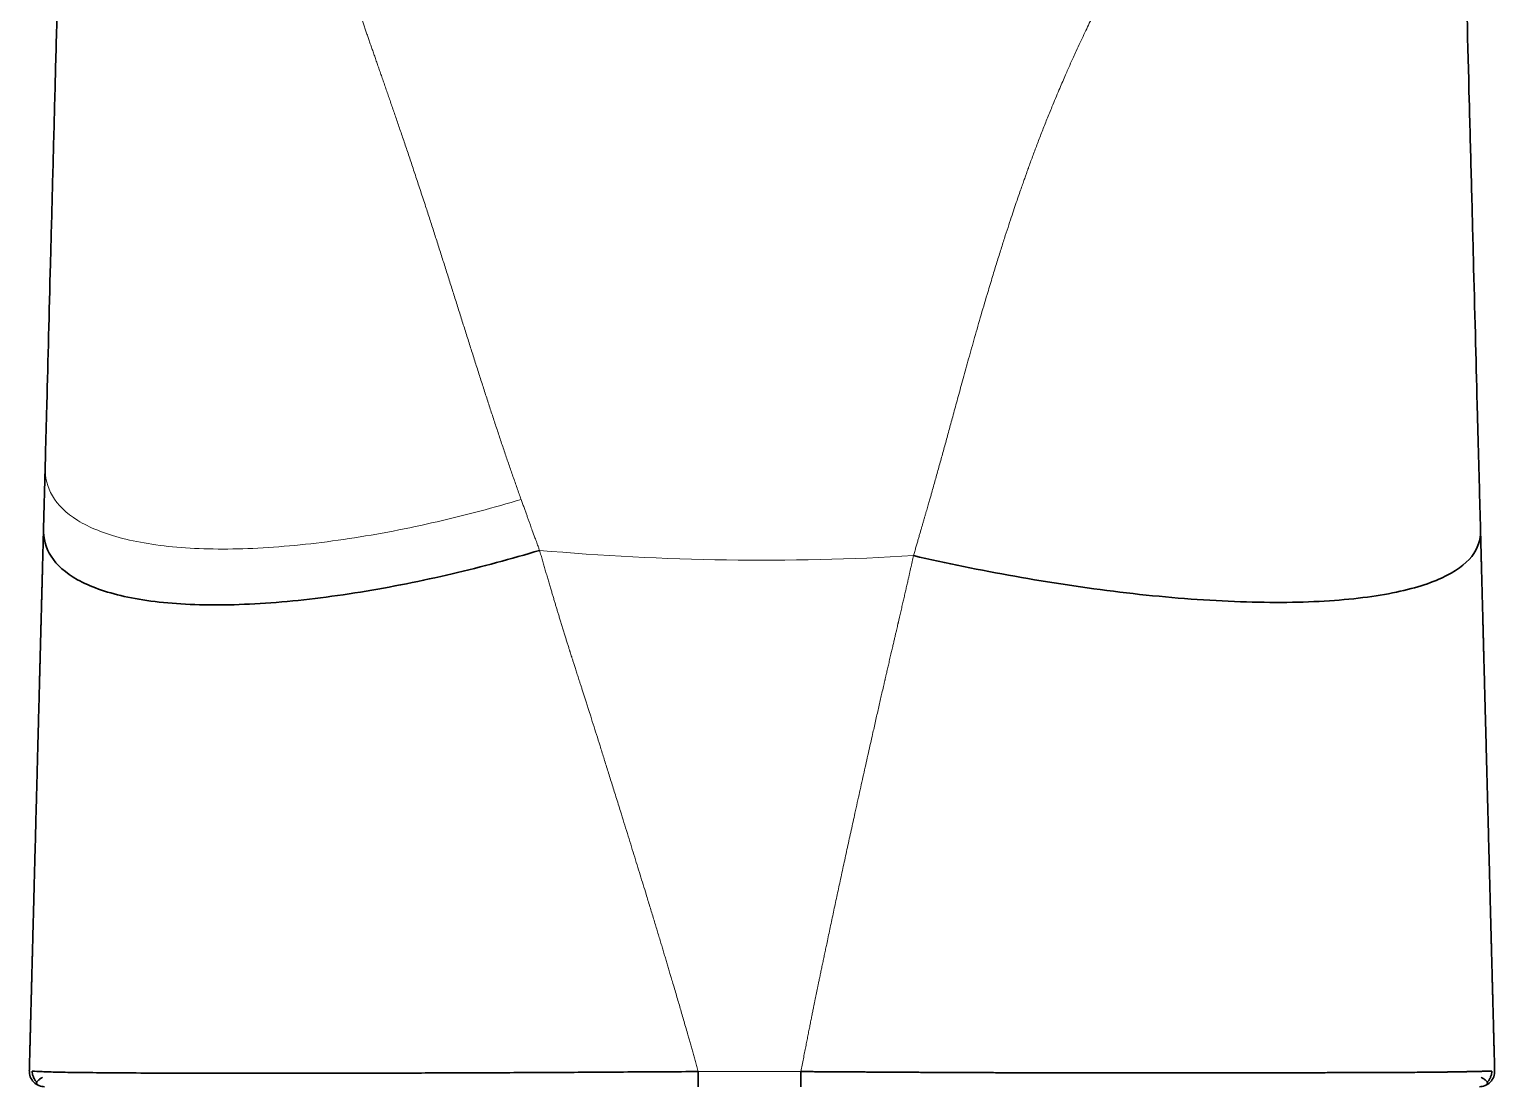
# Model space of a CAD drawing. Header units: inches. Extents: x -1096 to 3103, y -191 to 3207.
# Drawn here: x 1746.7 to 1794.51, y 3137.84 to 3172.34 of the extents above; entities that cross this region are included whole.
import ezdxf

# ---------------------------------------------------------------- set-up
doc = ezdxf.new("R2010")
doc.units = ezdxf.units.IN

msp = doc.modelspace()

# ---------------------------------------------------------------- linework, layer by layer
at = {"lineweight": 35}
msp.add_line((1747.161, 3156.047), (1747.214, 3158.044), dxfattribs=at)
at = {"lineweight": 13}
msp.add_line((1771.874, 3138.332), (1768.525, 3138.332), dxfattribs=at)
msp.add_ellipse((1770.608, 3236.989), major_axis=(-81.983, 0), ratio=0.999848, start_param=1.482123, end_param=1.631119, dxfattribs=at)
at = {"lineweight": 35}
for points, degree, knots in [([(1793.178, 3189.362), (1793.179, 3189.351), (1793.18, 3189.305), (1793.185, 3189.102), (1793.194, 3188.758), (1793.211, 3188.104), (1793.245, 3186.815), (1793.283, 3185.38), (1793.333, 3183.446), (1793.396, 3181.036), (1793.467, 3178.333), (1793.565, 3174.59), (1793.662, 3170.884), (1793.754, 3167.389), (1793.843, 3163.994), (1793.927, 3160.786), (1794.001, 3157.939), (1794.036, 3156.628), (1794.053, 3155.975)], 3, [0, 0, 0, 0, 0.1, 0.15, 0.2, 0.3, 0.35, 0.4, 0.45, 0.5, 0.55, 0.6, 0.7, 0.75, 0.8, 0.9, 0.95, 1, 1, 1, 1]), ([(1747.214, 3158.044), (1747.231, 3158.722), (1747.285, 3160.78), (1747.366, 3163.872), (1747.451, 3167.102), (1747.516, 3169.574), (1747.582, 3172.105), (1747.65, 3174.695), (1747.717, 3177.284), (1747.783, 3179.777), (1747.831, 3181.638), (1747.867, 3182.981), (1747.898, 3184.176), (1747.929, 3185.374), (1747.965, 3186.727), (1747.984, 3187.469), (1747.996, 3187.906), (1748.001, 3188.131), (1748.006, 3188.299), (1748.008, 3188.368), (1748.008, 3188.392)], 3, [0, 0, 0, 0, 0.052632, 0.157895, 0.210526, 0.263158, 0.315789, 0.368421, 0.421053, 0.473684, 0.526316, 0.552632, 0.578947, 0.631579, 0.684211, 0.789474, 0.842105, 0.894737, 0.947368, 1, 1, 1, 1]), ([(1746.698, 3138.354), (1746.716, 3139.041), (1746.727, 3139.461), (1746.741, 3139.984), (1746.756, 3140.568), (1746.784, 3141.62), (1746.814, 3142.782), (1746.862, 3144.6), (1746.93, 3147.208), (1747.007, 3150.153), (1747.05, 3151.79), (1747.068, 3152.489), (1747.073, 3152.682), (1747.087, 3153.206), (1747.102, 3153.776), (1747.129, 3154.811), (1747.161, 3156.047)], 2, [0, 0, 0, 0.0625, 0.0625, 0.125, 0.125, 0.25, 0.25, 0.5, 0.5, 0.75, 0.78125, 0.8125, 0.8125, 0.875, 0.875, 1, 1, 1]), ([(1747.161, 3156.047), (1747.153, 3155.732), (1747.307, 3155.122), (1748.16, 3154.345), (1749.69, 3153.789), (1751.861, 3153.524), (1754.532, 3153.578), (1757.494, 3153.938), (1760.514, 3154.546), (1762.434, 3155.065), (1763.348, 3155.34)], 3, [0, 0, 0, 0, 0.124982, 0.249985, 0.374989, 0.499992, 0.624995, 0.749998, 0.875001, 1, 1, 1, 1]), ([(1775.55, 3155.167), (1776.613, 3154.923), (1778.836, 3154.466), (1782.303, 3153.94), (1785.679, 3153.643), (1788.711, 3153.62), (1791.17, 3153.883), (1792.907, 3154.403), (1793.881, 3155.122), (1794.06, 3155.685), (1794.053, 3155.975)], 3, [0, 0, 0, 0, 0.124993, 0.249997, 0.375, 0.500003, 0.625007, 0.75001, 0.875013, 1, 1, 1, 1]), ([(1794.053, 3155.975), (1794.076, 3155.063), (1794.111, 3153.761), (1794.125, 3153.219), (1794.153, 3152.146), (1794.167, 3151.591), (1794.219, 3149.63), (1794.283, 3147.185), (1794.346, 3144.783), (1794.398, 3142.77), (1794.428, 3141.638), (1794.456, 3140.562), (1794.472, 3139.959), (1794.485, 3139.458), (1794.492, 3139.192), (1794.507, 3138.63), (1794.514, 3138.354)], 2, [0, 0, 0, 0.125, 0.125, 0.1875, 0.25, 0.25, 0.5, 0.5, 0.75, 0.75, 0.875, 0.875, 0.9375, 0.9375, 0.96875, 1, 1, 1]), ([(1746.699, 3138.354), (1746.697, 3138.294), (1746.707, 3138.229), (1746.754, 3138.103), (1746.791, 3138.042), (1746.889, 3137.942), (1746.949, 3137.902), (1747.074, 3137.852), (1747.138, 3137.841), (1747.198, 3137.841)], 3, [0, 0, 0, 0, 0.25, 0.25, 0.5, 0.5, 0.75, 0.75, 1, 1, 1, 1]), ([(1746.795, 3138.352), (1746.794, 3138.32), (1746.799, 3138.255), (1746.826, 3138.157), (1746.875, 3138.063), (1746.92, 3138.008), (1746.946, 3137.982)], 3, [0, 0, 0, 0, 0.232591, 0.479347, 0.737148, 1, 1, 1, 1]), ([(1768.525, 3138.332), (1767.804, 3138.331), (1767.08, 3138.326), (1765.639, 3138.316), (1764.92, 3138.311), (1763.858, 3138.305), (1763.506, 3138.303), (1762.81, 3138.3), (1762.465, 3138.298), (1761.44, 3138.294), (1760.769, 3138.291), (1759.448, 3138.287), (1758.799, 3138.285), (1757.532, 3138.282), (1756.916, 3138.281), (1755.136, 3138.278), (1754.041, 3138.278), (1752.534, 3138.28), (1752.053, 3138.281), (1751.149, 3138.284), (1750.726, 3138.285), (1749.94, 3138.289), (1749.578, 3138.292), (1749.08, 3138.296), (1748.921, 3138.297), (1748.618, 3138.3), (1748.474, 3138.301), (1748.203, 3138.305), (1748.075, 3138.306), (1747.837, 3138.311), (1747.727, 3138.313), (1747.422, 3138.321), (1747.254, 3138.327), (1746.983, 3138.338), (1746.881, 3138.343), (1746.806, 3138.347), (1746.8, 3138.347), (1746.795, 3138.348)], 3, [0, 0, 0, 0, 0.066297, 0.066297, 0.132593, 0.132593, 0.165741, 0.165741, 0.19889, 0.19889, 0.265186, 0.265186, 0.331483, 0.331483, 0.397779, 0.397779, 0.530372, 0.530372, 0.596669, 0.596669, 0.662965, 0.662965, 0.729262, 0.729262, 0.76241, 0.76241, 0.795558, 0.795558, 0.828706, 0.828706, 0.861855, 0.861855, 0.928151, 0.928151, 0.994448, 0.994448, 1, 1, 1, 1]), ([(1768.527, 3137.841), (1768.527, 3137.841), (1768.527, 3137.851), (1768.526, 3137.899), (1768.525, 3137.937), (1768.525, 3138.032), (1768.525, 3138.09), (1768.525, 3138.211), (1768.525, 3138.274), (1768.525, 3138.332)], 3, [0, 0, 0, 0, 0.25, 0.25, 0.5, 0.5, 0.75, 0.75, 1, 1, 1, 1]), ([(1771.873, 3138.332), (1771.873, 3138.274), (1771.874, 3138.211), (1771.874, 3138.09), (1771.874, 3138.032), (1771.874, 3137.937), (1771.874, 3137.899), (1771.873, 3137.851), (1771.873, 3137.841), (1771.873, 3137.841)], 3, [0, 0, 0, 0, 0.25, 0.25, 0.5, 0.5, 0.75, 0.75, 1, 1, 1, 1]), ([(1771.874, 3138.332), (1771.897, 3138.332), (1771.945, 3138.332), (1772.02, 3138.332), (1772.1, 3138.331), (1772.186, 3138.331), (1772.278, 3138.331), (1772.374, 3138.33), (1772.477, 3138.33), (1772.585, 3138.329), (1772.698, 3138.328), (1772.818, 3138.328), (1772.942, 3138.327), (1773.073, 3138.326), (1773.209, 3138.325), (1773.351, 3138.324), (1773.498, 3138.323), (1773.652, 3138.322), (1773.811, 3138.321), (1773.976, 3138.32), (1774.146, 3138.319), (1774.323, 3138.317), (1774.506, 3138.316), (1774.694, 3138.315), (1774.888, 3138.314), (1775.088, 3138.313), (1775.295, 3138.311), (1775.507, 3138.31), (1775.725, 3138.309), (1775.949, 3138.308), (1776.178, 3138.307), (1776.414, 3138.305), (1776.656, 3138.304), (1776.903, 3138.303), (1777.157, 3138.302), (1777.416, 3138.301), (1777.681, 3138.3), (1777.951, 3138.299), (1778.227, 3138.298), (1778.509, 3138.297), (1778.796, 3138.296), (1779.089, 3138.296), (1779.386, 3138.295), (1779.689, 3138.294), (1779.997, 3138.294), (1780.309, 3138.293), (1780.627, 3138.293), (1780.948, 3138.292), (1781.275, 3138.292), (1781.605, 3138.292), (1781.939, 3138.292), (1782.277, 3138.292), (1782.618, 3138.292), (1782.962, 3138.292), (1783.309, 3138.292), (1783.659, 3138.292), (1784.011, 3138.292), (1784.365, 3138.292), (1784.72, 3138.293), (1785.076, 3138.293), (1785.433, 3138.294), (1785.79, 3138.294), (1786.147, 3138.295), (1786.504, 3138.295), (1786.859, 3138.295), (1787.213, 3138.296), (1787.565, 3138.296), (1787.986, 3138.297), (1788.463, 3138.297), (1788.983, 3138.298), (1789.471, 3138.299), (1789.927, 3138.301), (1790.353, 3138.302), (1790.749, 3138.303), (1791.116, 3138.305), (1791.455, 3138.306), (1791.768, 3138.308), (1791.974, 3138.309), (1792.089, 3138.31), (1792.122, 3138.31), (1792.156, 3138.31), (1792.189, 3138.311), (1792.223, 3138.311), (1792.257, 3138.311), (1792.29, 3138.311), (1792.325, 3138.312), (1792.359, 3138.312), (1792.393, 3138.312), (1792.428, 3138.313), (1792.462, 3138.313), (1792.497, 3138.314), (1792.531, 3138.314), (1792.566, 3138.314), (1792.601, 3138.315), (1792.636, 3138.315), (1792.671, 3138.316), (1792.706, 3138.316), (1792.741, 3138.317), (1792.775, 3138.317), (1792.81, 3138.317), (1792.845, 3138.318), (1792.88, 3138.318), (1792.915, 3138.319), (1792.95, 3138.319), (1792.984, 3138.32), (1793.019, 3138.321), (1793.054, 3138.321), (1793.088, 3138.322), (1793.122, 3138.322), (1793.156, 3138.323), (1793.191, 3138.323), (1793.224, 3138.324), (1793.258, 3138.324), (1793.292, 3138.325), (1793.325, 3138.326), (1793.358, 3138.326), (1793.391, 3138.327), (1793.424, 3138.327), (1793.456, 3138.328), (1793.489, 3138.329), (1793.521, 3138.329), (1793.552, 3138.33), (1793.584, 3138.33), (1793.615, 3138.331), (1793.646, 3138.332), (1793.676, 3138.332), (1793.707, 3138.333), (1793.736, 3138.333), (1793.766, 3138.334), (1793.795, 3138.335), (1793.824, 3138.335), (1793.852, 3138.336), (1793.88, 3138.337), (1793.907, 3138.337), (1793.935, 3138.338), (1793.961, 3138.338), (1793.987, 3138.339), (1794.013, 3138.34), (1794.038, 3138.34), (1794.063, 3138.341), (1794.087, 3138.341), (1794.111, 3138.342), (1794.134, 3138.342), (1794.156, 3138.343), (1794.178, 3138.343), (1794.199, 3138.344), (1794.22, 3138.345), (1794.24, 3138.345), (1794.26, 3138.346), (1794.279, 3138.346), (1794.297, 3138.347), (1794.315, 3138.347), (1794.332, 3138.347), (1794.348, 3138.348), (1794.363, 3138.348), (1794.378, 3138.349), (1794.392, 3138.349), (1794.406, 3138.35), (1794.416, 3138.35), (1794.421, 3138.35), (1794.423, 3138.35)], 3, [0, 0, 0, 0, 0.002067, 0.004294, 0.006682, 0.009233, 0.011947, 0.014824, 0.017866, 0.021073, 0.024447, 0.027988, 0.031697, 0.035575, 0.039624, 0.043844, 0.048237, 0.052804, 0.057546, 0.062464, 0.06756, 0.072835, 0.07829, 0.083926, 0.089745, 0.095749, 0.101939, 0.108316, 0.114883, 0.12164, 0.128589, 0.135732, 0.143071, 0.150605, 0.158337, 0.166268, 0.1744, 0.182732, 0.191268, 0.200007, 0.208952, 0.218103, 0.227462, 0.23703, 0.246808, 0.256798, 0.267, 0.277416, 0.288045, 0.298887, 0.309944, 0.321215, 0.3327, 0.344399, 0.356312, 0.36844, 0.38078, 0.393335, 0.406102, 0.419081, 0.43227, 0.445668, 0.459273, 0.473082, 0.487093, 0.501305, 0.515714, 0.530317, 0.554133, 0.577395, 0.600091, 0.622208, 0.643736, 0.664667, 0.684993, 0.704712, 0.723822, 0.742321, 0.7445, 0.746706, 0.748939, 0.751199, 0.753485, 0.755798, 0.758138, 0.760504, 0.762896, 0.765315, 0.767761, 0.770233, 0.772731, 0.775255, 0.777805, 0.780381, 0.782983, 0.785611, 0.788265, 0.790944, 0.793649, 0.796379, 0.799135, 0.801916, 0.804723, 0.807554, 0.810411, 0.813292, 0.816198, 0.81913, 0.822085, 0.825066, 0.828071, 0.8311, 0.834154, 0.837232, 0.840334, 0.84346, 0.84661, 0.849783, 0.852981, 0.856202, 0.859446, 0.862714, 0.866005, 0.869319, 0.872656, 0.876015, 0.879398, 0.882803, 0.88623, 0.88968, 0.893151, 0.896645, 0.900161, 0.903698, 0.907256, 0.910836, 0.914438, 0.91806, 0.921702, 0.925366, 0.92905, 0.932754, 0.936478, 0.940222, 0.943986, 0.947769, 0.951572, 0.955394, 0.959235, 0.963094, 0.966973, 0.97087, 0.974786, 0.97872, 0.982672, 0.986642, 0.990629, 0.994634, 0.998657, 1, 1, 1, 1]), ([(1794.014, 3137.841), (1794.074, 3137.841), (1794.138, 3137.852), (1794.263, 3137.902), (1794.323, 3137.942), (1794.421, 3138.042), (1794.459, 3138.103), (1794.506, 3138.229), (1794.515, 3138.294), (1794.513, 3138.354)], 3, [0, 0, 0, 0, 0.25, 0.25, 0.5, 0.5, 0.75, 0.75, 1, 1, 1, 1]), ([(1794.266, 3137.982), (1794.292, 3138.007), (1794.337, 3138.062), (1794.386, 3138.155), (1794.413, 3138.253), (1794.418, 3138.318), (1794.418, 3138.35)], 3, [0, 0, 0, 0, 0.262853, 0.520648, 0.767403, 1, 1, 1, 1])]:
    msp.add_open_spline(points, degree=degree, knots=knots, dxfattribs=at)
at = {"lineweight": 13}
for points, degree, knots in [([(1755.417, 3178.554), (1755.418, 3178.551), (1755.42, 3178.546), (1755.423, 3178.537), (1755.426, 3178.529), (1755.429, 3178.52), (1755.432, 3178.511), (1755.436, 3178.502), (1755.439, 3178.493), (1755.443, 3178.483), (1755.447, 3178.473), (1755.451, 3178.463), (1755.455, 3178.453), (1755.459, 3178.442), (1755.464, 3178.432), (1755.468, 3178.421), (1755.472, 3178.41), (1755.477, 3178.398), (1755.482, 3178.386), (1755.487, 3178.375), (1755.492, 3178.363), (1755.497, 3178.35), (1755.502, 3178.338), (1755.508, 3178.325), (1755.513, 3178.312), (1755.519, 3178.298), (1755.524, 3178.285), (1755.53, 3178.271), (1755.536, 3178.257), (1755.542, 3178.243), (1755.548, 3178.228), (1755.555, 3178.213), (1755.561, 3178.198), (1755.567, 3178.183), (1755.574, 3178.168), (1755.581, 3178.152), (1755.588, 3178.136), (1755.595, 3178.119), (1755.602, 3178.103), (1755.609, 3178.086), (1755.616, 3178.069), (1755.624, 3178.052), (1755.631, 3178.034), (1755.639, 3178.016), (1755.647, 3177.998), (1755.655, 3177.98), (1755.663, 3177.961), (1755.683, 3177.913), (1755.718, 3177.832), (1755.771, 3177.709), (1755.83, 3177.573), (1755.893, 3177.422), (1755.962, 3177.256), (1756.035, 3177.074), (1756.114, 3176.874), (1756.19, 3176.674), (1756.262, 3176.481), (1756.328, 3176.302), (1756.393, 3176.117), (1756.459, 3175.929), (1756.526, 3175.737), (1756.593, 3175.54), (1756.66, 3175.34), (1756.728, 3175.137), (1756.796, 3174.93), (1756.865, 3174.719), (1756.934, 3174.506), (1757.005, 3174.289), (1757.063, 3174.108), (1757.109, 3173.966), (1757.143, 3173.863), (1757.178, 3173.757), (1757.213, 3173.65), (1757.25, 3173.54), (1757.287, 3173.428), (1757.326, 3173.314), (1757.365, 3173.198), (1757.406, 3173.079), (1757.447, 3172.958), (1757.489, 3172.834), (1757.533, 3172.709), (1757.577, 3172.58), (1757.622, 3172.449), (1757.668, 3172.316), (1757.716, 3172.18), (1757.764, 3172.041), (1757.813, 3171.9), (1757.863, 3171.756), (1757.915, 3171.608), (1757.967, 3171.459), (1758.02, 3171.306), (1758.074, 3171.15), (1758.13, 3170.991), (1758.186, 3170.829), (1758.244, 3170.663), (1758.302, 3170.495), (1758.362, 3170.323), (1758.423, 3170.147), (1758.484, 3169.969), (1758.547, 3169.786), (1758.611, 3169.6), (1758.676, 3169.41), (1758.743, 3169.217), (1758.81, 3169.02), (1758.879, 3168.818), (1758.948, 3168.613), (1759.019, 3168.403), (1759.091, 3168.189), (1759.165, 3167.971), (1759.239, 3167.748), (1759.315, 3167.52), (1759.392, 3167.288), (1759.47, 3167.051), (1759.549, 3166.809), (1759.626, 3166.575), (1759.699, 3166.351), (1759.768, 3166.139), (1759.836, 3165.926), (1759.905, 3165.713), (1759.974, 3165.499), (1760.042, 3165.285), (1760.111, 3165.071), (1760.179, 3164.856), (1760.247, 3164.641), (1760.316, 3164.426), (1760.384, 3164.211), (1760.452, 3163.996), (1760.52, 3163.78), (1760.588, 3163.565), (1760.656, 3163.349), (1760.724, 3163.134), (1760.792, 3162.919), (1760.86, 3162.703), (1760.928, 3162.489), (1760.996, 3162.274), (1761.064, 3162.06), (1761.131, 3161.846), (1761.199, 3161.633), (1761.267, 3161.42), (1761.335, 3161.208), (1761.402, 3160.997), (1761.47, 3160.786), (1761.537, 3160.577), (1761.605, 3160.367), (1761.672, 3160.159), (1761.74, 3159.952), (1761.807, 3159.746), (1761.875, 3159.541), (1761.942, 3159.337), (1762.01, 3159.134), (1762.077, 3158.932), (1762.144, 3158.732), (1762.211, 3158.533), (1762.278, 3158.336), (1762.346, 3158.14), (1762.413, 3157.945), (1762.48, 3157.753), (1762.547, 3157.562), (1762.614, 3157.373), (1762.68, 3157.186), (1762.725, 3157.062), (1762.747, 3157)], 3, [0, 0, 0, 0, 0.003372, 0.006738, 0.010098, 0.013452, 0.016801, 0.020144, 0.02348, 0.02681, 0.030135, 0.033453, 0.036764, 0.04007, 0.043368, 0.046661, 0.049947, 0.053226, 0.056499, 0.059765, 0.063024, 0.066277, 0.069523, 0.072762, 0.075994, 0.079219, 0.082438, 0.085649, 0.088854, 0.092051, 0.095242, 0.098426, 0.101602, 0.104772, 0.107935, 0.111091, 0.114239, 0.117381, 0.120516, 0.123644, 0.126764, 0.129878, 0.132985, 0.136085, 0.139179, 0.142265, 0.145345, 0.148418, 0.165454, 0.182821, 0.20047, 0.218357, 0.236441, 0.254687, 0.273071, 0.291573, 0.305458, 0.318895, 0.331912, 0.344537, 0.356798, 0.368722, 0.380333, 0.391655, 0.40271, 0.41352, 0.424104, 0.434479, 0.444662, 0.449253, 0.453873, 0.458524, 0.463207, 0.467922, 0.472671, 0.477456, 0.482277, 0.487135, 0.492033, 0.496971, 0.501951, 0.506975, 0.512043, 0.517159, 0.522322, 0.527535, 0.5328, 0.538119, 0.543493, 0.548924, 0.554415, 0.559967, 0.565583, 0.571264, 0.577014, 0.582834, 0.588726, 0.594694, 0.600739, 0.606864, 0.613072, 0.619365, 0.625747, 0.63222, 0.638789, 0.645455, 0.652223, 0.659096, 0.666077, 0.673171, 0.68038, 0.687708, 0.69516, 0.702739, 0.71045, 0.717036, 0.723618, 0.730198, 0.736775, 0.743349, 0.749919, 0.756487, 0.76305, 0.76961, 0.776165, 0.782715, 0.789259, 0.795796, 0.802326, 0.808848, 0.81536, 0.821862, 0.828353, 0.834831, 0.841295, 0.847743, 0.854176, 0.86059, 0.866984, 0.873358, 0.879711, 0.88604, 0.892345, 0.898625, 0.904877, 0.911102, 0.917297, 0.923462, 0.929593, 0.93569, 0.941751, 0.947775, 0.953759, 0.959703, 0.965603, 0.971458, 0.977267, 0.983028, 0.988738, 0.994396, 1, 1, 1, 1]), ([(1775.55, 3155.167), (1775.564, 3155.214), (1775.59, 3155.306), (1775.629, 3155.442), (1775.667, 3155.573), (1775.704, 3155.7), (1775.739, 3155.823), (1775.773, 3155.941), (1775.807, 3156.055), (1775.838, 3156.165), (1775.869, 3156.27), (1775.898, 3156.372), (1775.927, 3156.469), (1775.954, 3156.563), (1775.98, 3156.653), (1776.005, 3156.739), (1776.029, 3156.821), (1776.051, 3156.899), (1776.073, 3156.974), (1776.093, 3157.044), (1776.112, 3157.111), (1776.144, 3157.223), (1776.188, 3157.38), (1776.246, 3157.586), (1776.304, 3157.794), (1776.363, 3158.004), (1776.422, 3158.216), (1776.481, 3158.43), (1776.54, 3158.645), (1776.6, 3158.862), (1776.66, 3159.081), (1776.742, 3159.38), (1776.851, 3159.781), (1776.993, 3160.304), (1777.153, 3160.887), (1777.329, 3161.525), (1777.522, 3162.212), (1777.731, 3162.941), (1777.928, 3163.613), (1778.105, 3164.2), (1778.251, 3164.676), (1778.387, 3165.111), (1778.513, 3165.507), (1778.63, 3165.867), (1778.737, 3166.192), (1778.835, 3166.484), (1778.924, 3166.746), (1779.003, 3166.978), (1779.074, 3167.181), (1779.135, 3167.358), (1779.188, 3167.507), (1779.232, 3167.631), (1779.268, 3167.73), (1779.295, 3167.804), (1779.332, 3167.907), (1779.384, 3168.049), (1779.453, 3168.236), (1779.524, 3168.426), (1779.597, 3168.618), (1779.671, 3168.812), (1779.747, 3169.009), (1779.825, 3169.207), (1779.904, 3169.407), (1779.986, 3169.608), (1780.116, 3169.928), (1780.284, 3170.331), (1780.478, 3170.78), (1780.636, 3171.137), (1780.759, 3171.411), (1780.873, 3171.66), (1780.987, 3171.907), (1781.111, 3172.17), (1781.229, 3172.417), (1781.341, 3172.649), (1781.448, 3172.866), (1781.548, 3173.07), (1781.7, 3173.374), (1781.899, 3173.766), (1782.138, 3174.227), (1782.336, 3174.602), (1782.498, 3174.906), (1782.632, 3175.153), (1782.762, 3175.389), (1782.888, 3175.615), (1783.011, 3175.831), (1783.129, 3176.037), (1783.244, 3176.234), (1783.355, 3176.422), (1783.439, 3176.56), (1783.497, 3176.656), (1783.532, 3176.713), (1783.566, 3176.768), (1783.6, 3176.823), (1783.634, 3176.877), (1783.667, 3176.929), (1783.7, 3176.98), (1783.732, 3177.031), (1783.764, 3177.08), (1783.796, 3177.128), (1783.827, 3177.176), (1783.858, 3177.222), (1783.888, 3177.267), (1783.918, 3177.311), (1783.947, 3177.355), (1783.976, 3177.397), (1784.004, 3177.439), (1784.033, 3177.479), (1784.06, 3177.519), (1784.088, 3177.557), (1784.114, 3177.595), (1784.141, 3177.632), (1784.167, 3177.668), (1784.193, 3177.703), (1784.218, 3177.737), (1784.243, 3177.771), (1784.267, 3177.803), (1784.291, 3177.835), (1784.315, 3177.865), (1784.338, 3177.895), (1784.36, 3177.924), (1784.383, 3177.953), (1784.405, 3177.98), (1784.426, 3178.007), (1784.447, 3178.032), (1784.468, 3178.057), (1784.488, 3178.082), (1784.508, 3178.105), (1784.527, 3178.128), (1784.546, 3178.15), (1784.565, 3178.171), (1784.583, 3178.191), (1784.601, 3178.211), (1784.618, 3178.23), (1784.635, 3178.248), (1784.646, 3178.26), (1784.651, 3178.265)], 3, [0, 0, 0, 0, 0.003959, 0.00779, 0.011495, 0.015075, 0.018533, 0.02187, 0.025088, 0.028188, 0.031172, 0.034042, 0.036799, 0.039443, 0.041978, 0.044403, 0.046719, 0.048929, 0.051033, 0.053031, 0.054926, 0.056718, 0.062458, 0.068261, 0.074124, 0.080043, 0.086017, 0.092043, 0.098119, 0.104243, 0.110411, 0.116622, 0.129537, 0.144338, 0.160883, 0.179024, 0.198607, 0.219473, 0.241468, 0.256491, 0.270303, 0.282981, 0.294592, 0.305193, 0.314835, 0.323558, 0.331397, 0.338383, 0.344543, 0.349897, 0.354465, 0.358261, 0.361297, 0.363582, 0.365125, 0.370855, 0.376695, 0.382644, 0.388702, 0.394865, 0.401135, 0.407509, 0.413989, 0.420572, 0.427261, 0.445626, 0.461035, 0.473607, 0.483418, 0.490511, 0.500901, 0.510875, 0.520445, 0.529621, 0.53841, 0.546819, 0.554851, 0.576926, 0.598484, 0.619602, 0.633301, 0.647084, 0.660974, 0.674992, 0.689159, 0.703494, 0.718015, 0.73274, 0.747691, 0.752758, 0.757842, 0.762943, 0.76806, 0.773196, 0.778349, 0.783519, 0.788709, 0.793916, 0.799142, 0.804386, 0.809649, 0.814931, 0.820231, 0.825551, 0.830888, 0.836245, 0.84162, 0.847013, 0.852426, 0.857858, 0.86331, 0.868781, 0.874272, 0.879783, 0.885314, 0.890865, 0.896437, 0.902028, 0.90764, 0.913272, 0.918923, 0.924595, 0.930286, 0.935996, 0.941725, 0.947474, 0.95324, 0.959026, 0.964829, 0.970649, 0.976487, 0.982341, 0.988212, 0.994098, 1, 1, 1, 1]), ([(1747.214, 3158.044), (1747.205, 3157.722), (1747.352, 3157.094), (1747.897, 3156.553), (1748.658, 3156.083), (1749.147, 3155.883), (1750.33, 3155.579), (1751.024, 3155.474), (1752.572, 3155.37), (1753.427, 3155.371), (1755.228, 3155.475), (1756.176, 3155.578), (1758.09, 3155.868), (1759.057, 3156.056), (1760.947, 3156.49), (1761.869, 3156.737), (1762.747, 3157)], 3, [0, 0, 0, 0, 0.125, 0.25, 0.25, 0.375, 0.375, 0.5, 0.5, 0.625, 0.625, 0.75, 0.75, 0.875, 0.875, 1, 1, 1, 1]), ([(1762.747, 3157), (1762.763, 3156.956), (1762.794, 3156.869), (1762.84, 3156.74), (1762.884, 3156.616), (1762.927, 3156.497), (1762.968, 3156.383), (1763.008, 3156.273), (1763.055, 3156.143), (1763.118, 3155.971), (1763.189, 3155.776), (1763.256, 3155.594), (1763.306, 3155.456), (1763.335, 3155.375), (1763.348, 3155.34)], 3, [0, 0, 0, 0, 0.079962, 0.157242, 0.231793, 0.303572, 0.372535, 0.43864, 0.501846, 0.607041, 0.751129, 0.85381, 0.936874, 1, 1, 1, 1]), ([(1763.348, 3155.34), (1763.688, 3154.155), (1763.993, 3153.155), (1764.161, 3152.602), (1764.321, 3152.099), (1764.37, 3151.944), (1764.652, 3151.068), (1765.097, 3149.689), (1765.983, 3146.842), (1766.766, 3144.327), (1767.29, 3142.586), (1767.649, 3141.395), (1768.193, 3139.521), (1768.525, 3138.332)], 2, [0, 0, 0, 0.125, 0.125, 0.1875, 0.1875, 0.25, 0.25, 0.5, 0.5, 0.75, 0.75, 0.875, 1, 1, 1]), ([(1771.874, 3138.332), (1772.14, 3139.692), (1772.291, 3140.44), (1772.475, 3141.346), (1772.729, 3142.549), (1773.159, 3144.588), (1773.64, 3146.767), (1774.173, 3149.179), (1774.587, 3150.975), (1774.679, 3151.375), (1774.827, 3152.012), (1775.019, 3152.838), (1775.068, 3153.048), (1775.353, 3154.277), (1775.55, 3155.167)], 2, [0, 0, 0, 0.125, 0.125, 0.25, 0.25, 0.5, 0.5, 0.75, 0.75, 0.8125, 0.8125, 0.875, 0.875, 1, 1, 1])]:
    msp.add_open_spline(points, degree=degree, knots=knots, dxfattribs=at)
at = {"lineweight": 35}
for points in [[(1747.128, 3138.149), (1746.811, 3137.959), (1747.019, 3137.874)], [(1794.193, 3137.874), (1794.407, 3137.959), (1794.072, 3138.149)]]:
    msp.add_open_spline(points, degree=2, dxfattribs=at)

doc.saveas('drawing.dxf')
